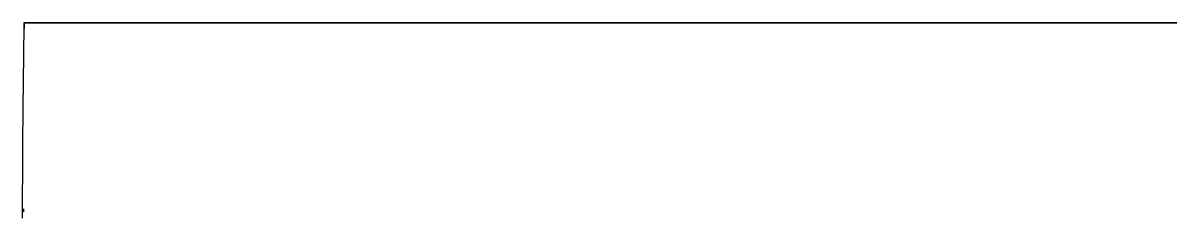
# Model space of a CAD drawing. Extents: x 12.3 to 108.7, y 1.1 to 80.4.
# Drawn here: x 22.203 to 25.532, y 34.71 to 35.277 of the extents above; entities that cross this region are included whole.
import ezdxf

# ---------------------------------------------------------------- set-up
doc = ezdxf.new("R2010")
doc.units = 0
doc.header["$MEASUREMENT"] = 0
doc.layers.add('OBJECT', color=7, linetype='CONTINUOUS')

msp = doc.modelspace()

# ---------------------------------------------------------------- linework, layer by layer
at = {"layer": 'OBJECT'}
for p, q in [((26.4641, 35.2768), (22.2053, 35.2768)), ((22.2053, 35.2768), (22.2053, 35.2348)), ((22.2073, 35.2767), (26.4641, 35.2767)), ((22.2053, 34.7287), (22.2053, 34.7367))]:
    msp.add_line(p, q, dxfattribs=at)
msp.add_ellipse((22.2074, 32.6918), major_axis=(0, 2.585), ratio=0.004363, start_param=0.007737, end_param=0.674822, dxfattribs=at)

doc.saveas('drawing.dxf')
